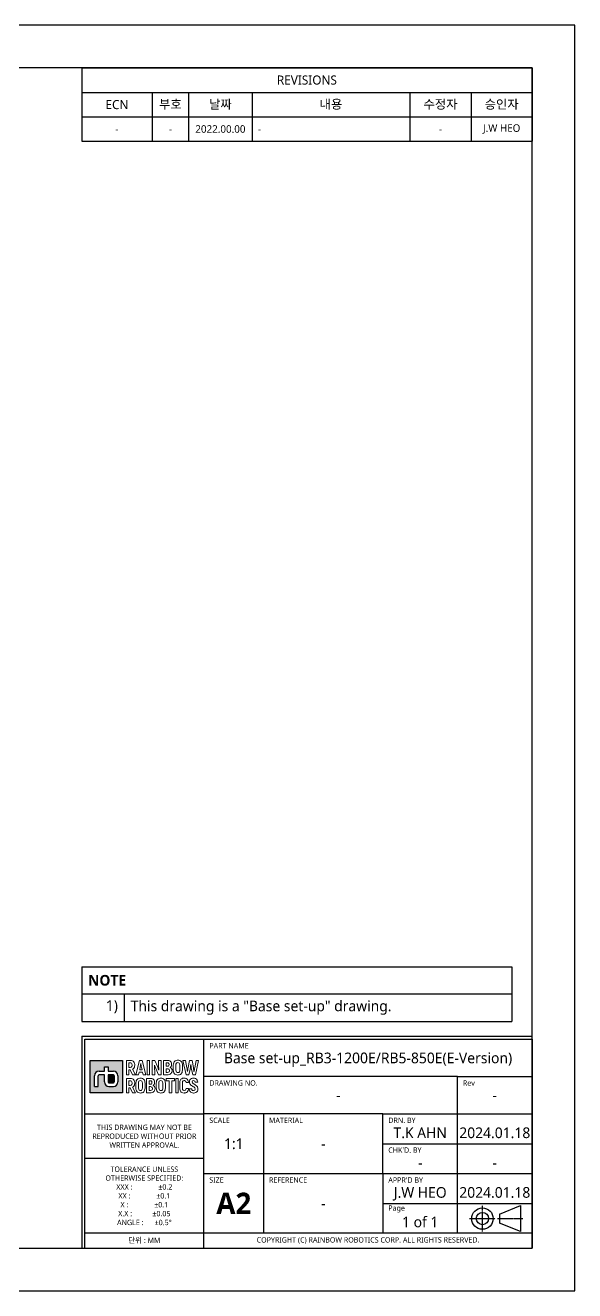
# Model space of a CAD drawing. Header units: millimetres. Extents: x 0 to 4378, y 0 to 2376.
# Drawn here: x 4195.6 to 4378, y 0 to 420 of the extents above; entities that cross this region are included whole.
import ezdxf
from ezdxf.enums import TextEntityAlignment as Align

# ---------------------------------------------------------------- set-up
doc = ezdxf.new("R2010")
doc.units = ezdxf.units.MM
doc.header["$LTSCALE"] = 0.2
doc.linetypes.add('CENTER2', pattern=[1.125, 0.75, -0.125, 0.125, -0.125])
for name, color, linetype in [('02_Center Line', 1, 'CENTER2'), ('05_Section Line', 3, 'Continuous'), ('09_Table Line', 2, 'Continuous'), ('10_Drawing Template', 2, 'Continuous')]:
    doc.layers.add(name, color=color, linetype=linetype)
doc.layers.add('14_Mark', color=7, linetype='Continuous', true_color=0xe03c31)
doc.styles.add('Rainbow-2.5 Style', font='malgunsl.ttf')
doc.styles.add('Rainbow-4.0 Style', font='malgunsl.ttf')

# ---------------------------------------------------------------- blocks, each defined once
blk = doc.blocks.new('*T134')
at = {"color": 2, "transparency": 16777216}
for p, q in [((0, 0), (149.49, 0)), ((0, 0), (0, -24.36)), ((149.49, 0), (149.49, -24.36)), ((0, -8.16), (149.49, -8.16)), ((23.4, -8.16), (23.4, -24.36)), ((35.49, -8.16), (35.49, -24.36)), ((56.58, -8.16), (56.58, -24.36)), ((108.89, -8.16), (108.89, -24.36)), ((129.28, -8.16), (129.28, -24.36)), ((0, -16.31), (149.49, -16.31)), ((0, -24.36), (149.49, -24.36))]:
    blk.add_line(p, q, dxfattribs=at)
at = {"transparency": 16777216, "insert": (74.75, -4.08), "char_height": 3, "width": 145.6261, "attachment_point": 5, "style": 'Rainbow-2.5 Style'}
blk.add_mtext('REVISIONS', dxfattribs=at)
at = {"color": 7, "transparency": 16777216, "char_height": 3, "attachment_point": 5, "style": 'Rainbow-2.5 Style'}
for s, insert, width in [('ECN', (11.7, -12.24), 19.5319), ('부호', (29.44, -12.24), 8.2308), ('날짜', (46.04, -12.24), 17.2279), ('내용', (82.74, -12.24), 48.4448), ('수정자', (119.09, -12.24), 16.5265), ('승인자', (139.39, -12.24), 16.3446)]:
    blk.add_mtext(s, dxfattribs=dict(at, insert=insert, width=width))
at = {"color": 4, "transparency": 16777216, "char_height": 2.5, "style": 'Rainbow-2.5 Style'}
for s, insert, width, attachment_point in [('-', (11.7, -20.34), 19.5319, 5), ('-', (29.44, -20.34), 8.2308, 5), ('2022.00.00', (46.04, -20.34), 17.2279, 5), ('-', (58.51, -20.34), 48.4448, 4), ('-', (119.09, -20.34), 16.5265, 5), ('J.W HEO', (139.39, -20.34), 16.3446, 5)]:
    blk.add_mtext(s, dxfattribs=dict(at, insert=insert, width=width, attachment_point=attachment_point))
blk = doc.blocks.new('A$C5c51ae111123')
at = {"layer": '14_Mark'}
h = blk.add_hatch(color=256, dxfattribs=at)
h.dxf.hatch_style = 1
h.paths.add_polyline_path([(443.88, 76.44), (433.14, 76.44), (433.14, 65.7), (443.88, 65.7)])
h.paths.add_polyline_path([(439.1, 74.35), (439.1, 72.86), (440.9, 72.86, -0.414214), (442.38, 71.37), (442.38, 69.27, -0.414214), (440.9, 67.79), (439.39, 67.79, -0.414214), (437.91, 69.27), (437.91, 71.66), (436.12, 71.66, 0.414214), (435.82, 71.37), (435.82, 67.79), (434.63, 67.79), (434.63, 71.37, -0.414214), (436.11, 72.86), (437.91, 72.86), (437.91, 74.35)], flags=16)
h.paths.add_polyline_path([(440.89, 71.66, -0.414214), (441.19, 71.37), (441.19, 69.28, -0.414214), (440.89, 68.98), (439.4, 68.98, -0.414214), (439.1, 69.28), (439.1, 71.66)], flags=0)
h = blk.add_hatch(color=256, dxfattribs=at)
h.dxf.hatch_style = 1
h.paths.add_polyline_path([(441.19, 71.37, 0.414214), (440.89, 71.66), (439.1, 71.66), (439.1, 69.28, 0.414214), (439.4, 68.98), (440.89, 68.98, 0.414214), (441.19, 69.28)])
at = {"linetype": 'Continuous'}
for p, q in [((569.03, 25.37), (576.01, 28.26)), ((569.03, 25.37), (569.03, 22.41)), ((576.01, 28.26), (576.01, 19.67)), ((576.01, 19.67), (569.03, 22.41))]:
    blk.add_line(p, q, dxfattribs=at)
blk.add_lwpolyline([(0, 0), (594, 0), (594, 420), (0, 420)], close=True)
at = {"lineweight": 0}
for points in [[(446.5, 76.44), (445.19, 76.44), (445.19, 71.66), (446.03, 71.66), (446.03, 73.33), (446.41, 73.33)], [(446.49, 75.64), (446.65, 75.62), (446.91, 75.5), (447.06, 75.26), (447.11, 74.89), (447.1, 74.69), (447, 74.37), (446.8, 74.19), (446.49, 74.12), (446.03, 74.12)], [(446.03, 74.12), (446.03, 75.64), (446.49, 75.64)], [(447.77, 75.77), (447.59, 76.03), (447.48, 76.13), (447.21, 76.3), (446.88, 76.4), (446.5, 76.44)], [(447.7, 73.88), (447.85, 74.17), (447.94, 74.5), (447.97, 74.89), (447.96, 75.11), (447.9, 75.47), (447.77, 75.77)], [(450.45, 76.44), (449.55, 76.44), (448.38, 71.66), (449.25, 71.66), (449.44, 72.53), (450.56, 72.53)], [(450.56, 72.53), (450.75, 71.66), (451.62, 71.66), (450.45, 76.44)], [(454.6, 76.44), (453.76, 76.44), (453.76, 71.66), (454.59, 71.66), (454.59, 73.11), (454.58, 73.47), (454.57, 73.83), (454.55, 74.18), (454.52, 74.54), (454.49, 74.88), (454.51, 74.9)], [(455.97, 73.22), (455.94, 73.31), (455.8, 73.68), (455.71, 73.9), (455.59, 74.19), (454.6, 76.44)], [(455.87, 71.66), (456.7, 71.66), (456.7, 76.44)], [(456.7, 76.44), (455.87, 76.44), (455.87, 74.98), (455.88, 74.67), (455.89, 74.33), (455.92, 73.97), (455.95, 73.61), (455.99, 73.24), (455.97, 73.22)], [(458.94, 76.44), (457.55, 76.44), (457.55, 71.66), (458.98, 71.66), (459.05, 71.67), (459.41, 71.72), (459.72, 71.85), (459.99, 72.05), (460.04, 72.1), (460.22, 72.37)], [(458.81, 75.64), (459.08, 75.6), (459.28, 75.41), (459.35, 75.07), (459.31, 74.77), (459.14, 74.55), (458.84, 74.47), (458.38, 74.47)], [(458.38, 74.47), (458.38, 75.64), (458.81, 75.64)], [(460.04, 75.81), (459.85, 76.07), (459.62, 76.26), (459.3, 76.39), (458.94, 76.44)], [(460.04, 74.43), (460.16, 74.74), (460.2, 75.11), (460.2, 75.12), (460.16, 75.49), (460.04, 75.81)], [(462.28, 76.51), (462.08, 76.5), (461.73, 76.44), (461.43, 76.3), (461.18, 76.09), (461.05, 75.92), (460.9, 75.62), (460.81, 75.29), (460.78, 74.9), (460.78, 73.2), (460.79, 72.93), (460.87, 72.58), (460.99, 72.27)], [(460.99, 72.27), (461.18, 72.01), (461.3, 71.89), (461.58, 71.72), (461.91, 71.62), (462.28, 71.59), (462.49, 71.6), (462.84, 71.66), (463.13, 71.81), (463.39, 72.01), (463.52, 72.18), (463.66, 72.47), (463.75, 72.81), (463.78, 73.2), (463.78, 74.9), (463.77, 75.17), (463.7, 75.52), (463.57, 75.83)], [(462.28, 72.39), (462.08, 72.42), (461.84, 72.56), (461.7, 72.82), (461.64, 73.2), (461.64, 74.9), (461.66, 75.17), (461.78, 75.47), (461.98, 75.64), (462.28, 75.71)], [(463.57, 75.83), (463.39, 76.09), (463.26, 76.2), (462.99, 76.38), (462.66, 76.48), (462.28, 76.51)], [(462.28, 75.71), (462.49, 75.68), (462.73, 75.54), (462.87, 75.28), (462.92, 74.9), (462.92, 73.2), (462.9, 72.94), (462.79, 72.64), (462.59, 72.46), (462.28, 72.39)], [(464.85, 76.44), (463.98, 76.44), (465.05, 71.66)], [(465.48, 72.72), (465.46, 72.89), (465.42, 73.2), (465.35, 73.58), (465.28, 74.01), (464.85, 76.44)], [(467.02, 76.36), (466.14, 76.36), (465.72, 74.03), (465.65, 73.61), (465.58, 73.16), (465.53, 72.87), (465.51, 72.72), (465.48, 72.72)], [(467.65, 72.72), (467.64, 72.82), (467.59, 73.08), (467.53, 73.48), (467.44, 74.03), (467.02, 76.36)], [(467.22, 71.66), (468.11, 71.66), (469.18, 76.44)], [(469.18, 76.44), (468.31, 76.44), (467.89, 74.01), (467.83, 73.7), (467.76, 73.31), (467.71, 72.98), (467.68, 72.72), (467.65, 72.72)], [(446.41, 73.33), (447.26, 71.66), (448.18, 71.66), (447.22, 73.48)], [(447.22, 73.48), (447.23, 73.48), (447.49, 73.65), (447.7, 73.88)], [(449.61, 73.33), (449.8, 74.21), (449.82, 74.3), (449.87, 74.61), (449.93, 74.97), (449.99, 75.38), (450.01, 75.38)], [(450.01, 75.38), (450.04, 75.21), (450.1, 74.77), (450.16, 74.44), (450.2, 74.21), (450.39, 73.33), (449.61, 73.33)], [(454.51, 74.9), (454.52, 74.85), (454.61, 74.63), (454.75, 74.26), (454.95, 73.74), (455.87, 71.66)], [(458.85, 73.69), (459.05, 73.67), (459.34, 73.53), (459.43, 73.41), (459.51, 73.06), (459.51, 72.99), (459.42, 72.69), (459.2, 72.51), (458.85, 72.46), (458.38, 72.46)], [(458.38, 72.46), (458.38, 73.69), (458.85, 73.69)], [(460.22, 73.69), (460.05, 73.91), (459.76, 74.11), (459.84, 74.17), (460.04, 74.43)], [(460.22, 72.37), (460.34, 72.69), (460.37, 73.06), (460.34, 73.37), (460.22, 73.69)], [(465.05, 71.66), (465.94, 71.66), (466.34, 73.5), (466.36, 73.62), (466.43, 73.96), (466.48, 74.3), (466.53, 74.67), (466.57, 75.05), (466.6, 75.05)], [(466.6, 75.05), (466.61, 74.9), (466.65, 74.55), (466.69, 74.19), (466.75, 73.84), (466.82, 73.5), (467.22, 71.66)], [(446.5, 70.46), (445.19, 70.46), (445.19, 65.7), (446.03, 65.7), (446.03, 67.36), (446.41, 67.36)], [(446.49, 69.67), (446.65, 69.65), (446.91, 69.53), (447.06, 69.29), (447.11, 68.92), (447.1, 68.71), (447, 68.41), (446.8, 68.22), (446.49, 68.16), (446.03, 68.16)], [(446.03, 68.16), (446.03, 69.67), (446.49, 69.67)], [(446.41, 67.36), (447.26, 65.7), (448.18, 65.7), (447.22, 67.51)], [(447.77, 69.81), (447.59, 70.06), (447.48, 70.16), (447.21, 70.33), (446.88, 70.43), (446.5, 70.46)], [(447.22, 67.51), (447.23, 67.52), (447.49, 67.69), (447.7, 67.91)], [(447.7, 67.91), (447.85, 68.2), (447.94, 68.53), (447.97, 68.93), (447.96, 69.14), (447.9, 69.5), (447.77, 69.81)], [(449.88, 70.55), (449.68, 70.54), (449.33, 70.46), (449.03, 70.33), (448.78, 70.12), (448.64, 69.95), (448.5, 69.66), (448.41, 69.32), (448.38, 68.93), (448.38, 67.23), (448.39, 66.96), (448.46, 66.61), (448.59, 66.3)], [(448.59, 66.3), (448.78, 66.05), (448.9, 65.93), (449.18, 65.76), (449.5, 65.65), (449.88, 65.61), (450.08, 65.62), (450.43, 65.7), (450.73, 65.83), (450.98, 66.05), (451.11, 66.21), (451.26, 66.51), (451.35, 66.84), (451.38, 67.23), (451.38, 68.93), (451.36, 69.2), (451.3, 69.55), (451.17, 69.86)], [(449.88, 66.43), (449.67, 66.45), (449.44, 66.59), (449.29, 66.85), (449.24, 67.23), (449.24, 68.93), (449.26, 69.2), (449.37, 69.5), (449.58, 69.68), (449.88, 69.74)], [(451.17, 69.86), (450.98, 70.12), (450.86, 70.24), (450.58, 70.41), (450.25, 70.51), (449.88, 70.55)], [(449.88, 69.74), (450.09, 69.71), (450.33, 69.57), (450.47, 69.31), (450.51, 68.93), (450.51, 67.23), (450.49, 66.97), (450.38, 66.67), (450.18, 66.48), (449.88, 66.43)], [(453.29, 70.46), (451.89, 70.46), (451.89, 65.7), (453.4, 65.7), (453.76, 65.75), (454.07, 65.87), (454.34, 66.08), (454.38, 66.13), (454.57, 66.4)], [(453.16, 69.67), (453.43, 69.63), (453.63, 69.44), (453.7, 69.1), (453.65, 68.81), (453.49, 68.58), (453.19, 68.51), (452.73, 68.51)], [(452.73, 68.51), (452.73, 69.67), (453.16, 69.67)], [(453.2, 67.72), (453.4, 67.7), (453.69, 67.56), (453.78, 67.44), (453.86, 67.09), (453.86, 67.02), (453.77, 66.72), (453.55, 66.55), (453.2, 66.49), (452.73, 66.49)], [(452.73, 66.49), (452.73, 67.72), (453.2, 67.72)], [(454.39, 69.83), (454.2, 70.11), (453.96, 70.29), (453.65, 70.42), (453.29, 70.46)], [(454.56, 67.72), (454.39, 67.94), (454.11, 68.14), (454.18, 68.2), (454.38, 68.45)], [(454.38, 68.45), (454.51, 68.77), (454.55, 69.14), (454.55, 69.15), (454.51, 69.52), (454.39, 69.83)], [(454.57, 66.4), (454.68, 66.72), (454.72, 67.09), (454.69, 67.4), (454.56, 67.72)], [(456.63, 70.55), (456.43, 70.54), (456.08, 70.46), (455.78, 70.33), (455.53, 70.12), (455.39, 69.95), (455.25, 69.66), (455.16, 69.32), (455.13, 68.93), (455.13, 67.23), (455.14, 66.96), (455.21, 66.61), (455.34, 66.3)], [(455.34, 66.3), (455.53, 66.05), (455.66, 65.93), (455.93, 65.76), (456.26, 65.65), (456.63, 65.61), (456.83, 65.62), (457.18, 65.7), (457.48, 65.83), (457.73, 66.05), (457.87, 66.21), (458.02, 66.51), (458.1, 66.84), (458.13, 67.23), (458.13, 68.93), (458.12, 69.2), (458.05, 69.55), (457.92, 69.86)], [(456.63, 66.43), (456.42, 66.45), (456.19, 66.59), (456.04, 66.85), (455.99, 67.23), (455.99, 68.93), (456.01, 69.2), (456.12, 69.5), (456.33, 69.68), (456.63, 69.74)], [(457.92, 69.86), (457.73, 70.12), (457.61, 70.24), (457.33, 70.41), (457.01, 70.51), (456.63, 70.55)], [(456.63, 69.74), (456.84, 69.71), (457.08, 69.57), (457.22, 69.31), (457.26, 68.93), (457.26, 67.23), (457.25, 66.97), (457.14, 66.67), (456.93, 66.48), (456.63, 66.43)], [(463.05, 69.76), (462.96, 69.43), (462.93, 69.04), (462.93, 67.13), (462.93, 66.93), (463, 66.57), (463.12, 66.26), (463.31, 66.01), (463.39, 65.94), (463.65, 65.76), (463.98, 65.65), (464.36, 65.61), (464.52, 65.62), (464.88, 65.68), (465.19, 65.81), (465.44, 66.01), (465.53, 66.11), (465.7, 66.4)], [(464.36, 70.56), (464.23, 70.56), (463.87, 70.5), (463.56, 70.37), (463.31, 70.17), (463.21, 70.04), (463.05, 69.76)], [(464.36, 66.43), (464.28, 66.43), (464.01, 66.53), (463.85, 66.76), (463.79, 67.13), (463.79, 69.13), (463.87, 69.47), (464.06, 69.68), (464.35, 69.75)], [(464.35, 69.75), (464.53, 69.74), (464.82, 69.58), (464.91, 69.42), (464.99, 69.05), (465.83, 69.05), (465.81, 69.25), (465.74, 69.61), (465.61, 69.92), (465.42, 70.17), (465.34, 70.25), (465.07, 70.42), (464.74, 70.53), (464.36, 70.56)], [(467.49, 70.56), (467.46, 70.56), (467.09, 70.52), (466.77, 70.4), (466.51, 70.21), (466.31, 69.99), (466.18, 69.68), (466.14, 69.32), (466.17, 69.04), (466.28, 68.71), (466.4, 68.51), (466.64, 68.26), (466.8, 68.13), (467.1, 67.92), (467.27, 67.81), (467.56, 67.63), (467.66, 67.56), (467.91, 67.32), (467.95, 67.27), (468.05, 66.95), (468.05, 66.87), (467.91, 66.57), (467.84, 66.51), (467.49, 66.42)], [(468.76, 66.28), (468.89, 66.59), (468.93, 66.94), (468.91, 67.17), (468.83, 67.5), (468.75, 67.65), (468.55, 67.92), (468.45, 68.02), (468.16, 68.24), (468.06, 68.31), (467.76, 68.5), (467.67, 68.54), (467.38, 68.73), (467.35, 68.75), (467.1, 68.99), (466.99, 69.3), (466.99, 69.32), (467.13, 69.63), (467.15, 69.65), (467.49, 69.75)], [(468.69, 69.93), (468.49, 70.19), (468.45, 70.23), (468.19, 70.41), (467.86, 70.52), (467.49, 70.56)], [(467.49, 69.75), (467.72, 69.71), (467.93, 69.52), (468, 69.18), (468.86, 69.18), (468.86, 69.25), (468.81, 69.62), (468.69, 69.93)], [(465.85, 67.11), (465.01, 67.11), (464.97, 66.88), (464.83, 66.6), (464.71, 66.51), (464.36, 66.43)], [(465.7, 66.4), (465.8, 66.72), (465.85, 67.11)], [(466.9, 67.05), (466.04, 67.05), (466.05, 66.91), (466.11, 66.55), (466.24, 66.24), (466.44, 65.98), (466.51, 65.92), (466.78, 65.74), (467.11, 65.64), (467.49, 65.6), (467.61, 65.6), (467.97, 65.66), (468.28, 65.79), (468.54, 65.98), (468.56, 66), (468.76, 66.28)], [(467.49, 66.42), (467.47, 66.42), (467.15, 66.49), (466.97, 66.7), (466.9, 67.05)]]:
    blk.add_lwpolyline(points, dxfattribs=at)
for points in [[(452.08, 76.44), (452.91, 76.44), (452.91, 71.66), (452.08, 71.66), (452.08, 76.44)], [(461.18, 70.46), (458.41, 70.46), (458.41, 69.67), (459.37, 69.67), (459.37, 65.7), (460.23, 65.7), (460.23, 69.67), (461.18, 69.67)], [(461.58, 70.46), (462.42, 70.46), (462.42, 65.7), (461.58, 65.7), (461.58, 70.46)]]:
    blk.add_lwpolyline(points, close=True, dxfattribs=at)
at = {"linetype": 'Continuous'}
for radius in [3.55, 2.04]:
    blk.add_circle((563.39, 23.94), radius, dxfattribs=at)
at = {"layer": '02_Center Line'}
for p, q in [((563.39, 19.68), (563.39, 28.28)), ((559.05, 23.94), (567.65, 23.94)), ((568.33, 23.94), (576.78, 23.94))]:
    blk.add_line(p, q, dxfattribs=at)
at = {"layer": '05_Section Line', "linetype": 'Continuous'}
for q in [(430.37, 14.14), (579.86, 84.43)]:
    blk.add_line((430.37, 84.43), q, dxfattribs=at)
blk.add_lwpolyline([(579.86, 14.14), (579.86, 405.9), (14.14, 405.9), (14.14, 14.14)], close=True, dxfattribs=at)
at = {"layer": '09_Table Line'}
for p, q in [((431.36, 58.69), (431.36, 83.44)), ((431.36, 83.44), (470.96, 83.44)), ((470.96, 14.14), (470.96, 83.44)), ((470.96, 83.44), (579.86, 83.44)), ((579.86, 83.44), (579.86, 14.14)), ((555.11, 71.07), (470.96, 71.07)), ((555.11, 71.07), (579.86, 71.07)), ((555.11, 58.69), (555.11, 71.07)), ((431.36, 58.69), (470.96, 58.69)), ((431.36, 43.84), (431.36, 58.69)), ((530.36, 58.69), (470.96, 58.69)), ((490.76, 58.69), (490.76, 19.09)), ((530.36, 58.69), (555.11, 58.69)), ((530.36, 48.79), (530.36, 58.69)), ((555.11, 48.79), (555.11, 58.69)), ((555.11, 58.69), (579.86, 58.69)), ((530.36, 48.79), (555.11, 48.79)), ((530.36, 38.89), (530.36, 48.79)), ((555.11, 38.89), (555.11, 48.79)), ((555.11, 48.79), (579.86, 48.79)), ((470.96, 43.84), (431.36, 43.84)), ((431.36, 33.12), (431.36, 43.84)), ((470.96, 38.89), (579.86, 38.89)), ((530.36, 38.89), (530.36, 28.99)), ((555.11, 28.99), (555.11, 38.89)), ((431.36, 14.14), (431.36, 33.12)), ((530.36, 28.99), (530.36, 19.09)), ((530.36, 28.99), (555.11, 28.99)), ((555.11, 19.09), (555.11, 28.99)), ((555.11, 28.99), (579.86, 28.99)), ((470.96, 19.09), (431.36, 19.09)), ((579.86, 19.09), (470.96, 19.09)), ((431.36, 14.14), (470.96, 14.14)), ((470.96, 14.14), (579.86, 14.14))]:
    blk.add_line(p, q, dxfattribs=at)
at = {"layer": '14_Mark'}
for p, q in [((436.11, 72.86), (437.91, 72.86)), ((437.91, 71.66), (436.12, 71.66)), ((437.91, 72.86), (437.91, 74.35)), ((437.91, 74.35), (439.1, 74.35)), ((437.91, 69.27), (437.91, 71.66)), ((439.1, 74.35), (439.1, 72.86)), ((439.1, 72.86), (440.9, 72.86)), ((440.89, 71.66), (439.1, 71.66)), ((439.1, 71.66), (439.1, 69.28)), ((434.63, 67.79), (434.63, 71.37)), ((434.63, 67.79), (435.82, 67.79)), ((435.82, 67.79), (435.82, 71.37)), ((439.39, 67.79), (440.9, 67.79)), ((439.4, 68.98), (440.89, 68.98)), ((441.19, 71.37), (441.19, 69.28)), ((442.38, 71.37), (442.38, 69.27))]:
    blk.add_line(p, q, dxfattribs=at)
blk.add_lwpolyline([(433.14, 76.44), (443.88, 76.44), (443.88, 65.7), (433.14, 65.7)], close=True, dxfattribs=at)
for centre, radius, start, end in [((436.11, 71.37), 1.49, 90, 180), ((436.12, 71.37), 0.297, 90, 180), ((440.89, 71.37), 0.297, 0, 90), ((440.9, 71.37), 1.49, 0, 90), ((439.39, 69.27), 1.49, 180, 270), ((439.4, 69.28), 0.297, 180, 270), ((440.89, 69.28), 0.297, 270, 0), ((440.9, 69.27), 1.49, 270, 0)]:
    blk.add_arc(centre, radius, start, end, dxfattribs=at)
at = {"color": 2, "linetype": 'Continuous', "char_height": 1.7679, "width": 39.6, "attachment_point": 5, "style": 'Rainbow-4.0 Style'}
for s, insert in [('{\\C256;THIS DRAWING MAY NOT BE \\PREPRODUCED WITHOUT PRIOR \\PWRITTEN APPROVAL.}', (451.16, 51.27)), ('{\\C256;TOLERANCE UNLESS \\POTHERWISE SPECIFIED:\\PXXX :              %%P0.2\\PXX :              %%P0.1  \\PX :              %%P0.1\\PX.X :           %%P0.05\\PANGLE :      %%P0.5%%D}', (451.16, 31.47)), ('{\\C256;단위 : MM}', (451.16, 16.62))]:
    blk.add_mtext(s, dxfattribs=dict(at, insert=insert))
at = {"insert": (480.86, 28.99), "char_height": 7.0714, "width": 19.8, "attachment_point": 5, "style": 'Rainbow-4.0 Style'}
blk.add_mtext('{\\fMalgun Gothic|b1|i0|c129|p50;A2}', dxfattribs=at)
at = {"linetype": 'Continuous', "insert": (525.41, 16.67), "char_height": 1.7679, "width": 108.9, "attachment_point": 5, "style": 'Rainbow-4.0 Style'}
blk.add_mtext('COPYRIGHT (C) RAINBOW ROBOTICS CORP. ALL RIGHTS RESERVED.', dxfattribs=at)
at = {"linetype": 'Continuous', "style": 'Rainbow-4.0 Style'}
for tag, p in [('PART_NAME', (525.41, 77.26)), ('DRAWING_NO', (515.51, 64.88)), ('REV', (567.48, 64.88)), ('제도', (542.73, 52.41)), ('SCALE', (480.86, 48.79)), ('MATERIAL', (510.56, 48.79)), ('DATE_1', (567.48, 52.41)), ('검도', (542.73, 42.51)), ('DATE_2', (567.48, 42.51)), ('승인', (542.73, 32.61)), ('DATE_3', (567.48, 32.61)), ('REFERENCE', (510.56, 28.99)), ('PAGE', (542.73, 22.81))]:
    blk.add_attdef(tag, text='', height=3.54, dxfattribs=at).set_placement(p, align=Align.MIDDLE_CENTER)
at = {"layer": '10_Drawing Template', "linetype": 'Continuous', "attachment_point": 7, "style": 'Rainbow-4.0 Style'}
for s, insert, char_height in [('PART NAME', (472.73, 80.4), 1.768), ('DRAWING NO.', (472.73, 68.03), 1.7679), ('Rev', (556.88, 68.03), 1.768), ('SCALE', (472.73, 55.65), 1.768), ('MATERIAL', (492.53, 55.65), 1.768), ('DRN. BY', (532.13, 55.65), 1.768), ("CHK'D. BY", (532.13, 45.75), 1.768), ('SIZE', (472.73, 35.85), 1.768), ('REFERENCE', (492.53, 35.85), 1.768), ("APPR'D BY", (532.13, 35.85), 1.768), ('Page', (532.13, 25.95), 1.768)]:
    blk.add_mtext(s, dxfattribs=dict(at, insert=insert, char_height=char_height))
blk = doc.blocks.new('*T135')
at = {"color": 251, "transparency": 16777216}
for p, q in [((0, 0), (142.74, 0)), ((0, 0), (0, -18.17)), ((142.74, 0), (142.74, -18.17)), ((0, -8.93), (142.74, -8.93)), ((0, -8.98), (142.74, -8.98)), ((14.14, -8.98), (14.14, -18.17)), ((0, -18.17), (142.74, -18.17))]:
    blk.add_line(p, q, dxfattribs=at)
at = {"transparency": 16777216, "style": 'Rainbow-2.5 Style'}
for s, insert, char_height, width, attachment_point in [('{\\fMalgun Gothic|b1|i0|c129|p50;NOTE}', (2.12, -4.48), 3.5357, 138.4955, 4), ('1)', (12.02, -11.08), 3.536, 9.9, 3), ('This drawing is a "Base set-up" drawing.', (16.26, -13.56), 3.5357, 124.3526, 4)]:
    blk.add_mtext(s, dxfattribs=dict(at, insert=insert, char_height=char_height, width=width, attachment_point=attachment_point))

msp = doc.modelspace()

# ---------------------------------------------------------------- block references
msp.add_blockref('A$C5c51ae111123', (3784, 0)).add_auto_attribs({'승인': 'J.W HEO', '검도': '-', '제도': 'T.K AHN', 'REV': '-', 'PART_NAME': 'Base set-up_RB3-1200E/RB5-850E(E-Version)', 'DRAWING_NO': '-', 'SCALE': '1:1', 'MATERIAL': '-', 'REFERENCE': '-', 'PAGE': '1 of 1', 'DATE_1': '2024.01.18', 'DATE_2': '-', 'DATE_3': '2024.01.18'})
for name, p in [('*T134', (4214.367, 405.9)), ('*T135', (4214.367, 107.486))]:
    msp.add_blockref(name, p)

doc.saveas('drawing.dxf')
